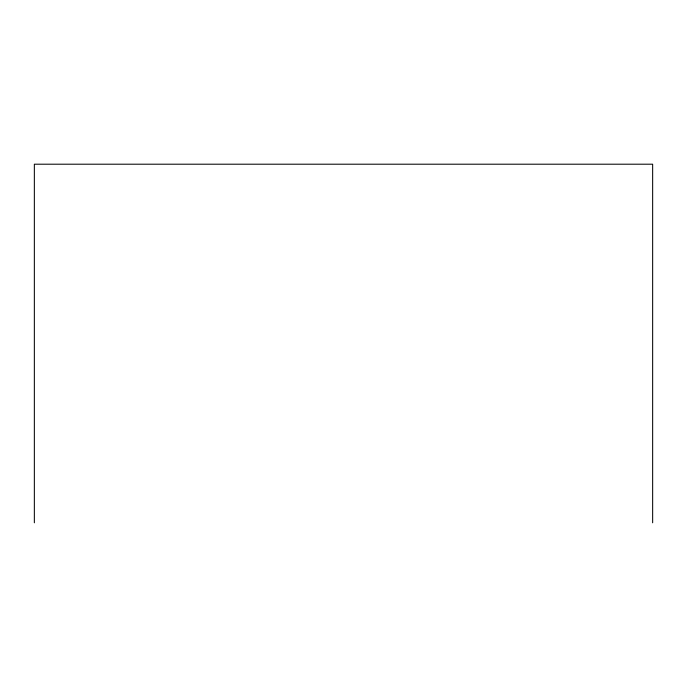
<?xml version="1.0" encoding="UTF-8"?>
<svg xmlns="http://www.w3.org/2000/svg" width="687" height="687" viewBox="0 0 687 687"><rect width="100%" height="100%" fill="white"/><g stroke="black" fill="none" stroke-linecap="round" stroke-linejoin="round"><path stroke-width="1.03" d="M652.65 522.798L652.65 164.202L34.35 164.202L34.35 522.798"/></g></svg>
